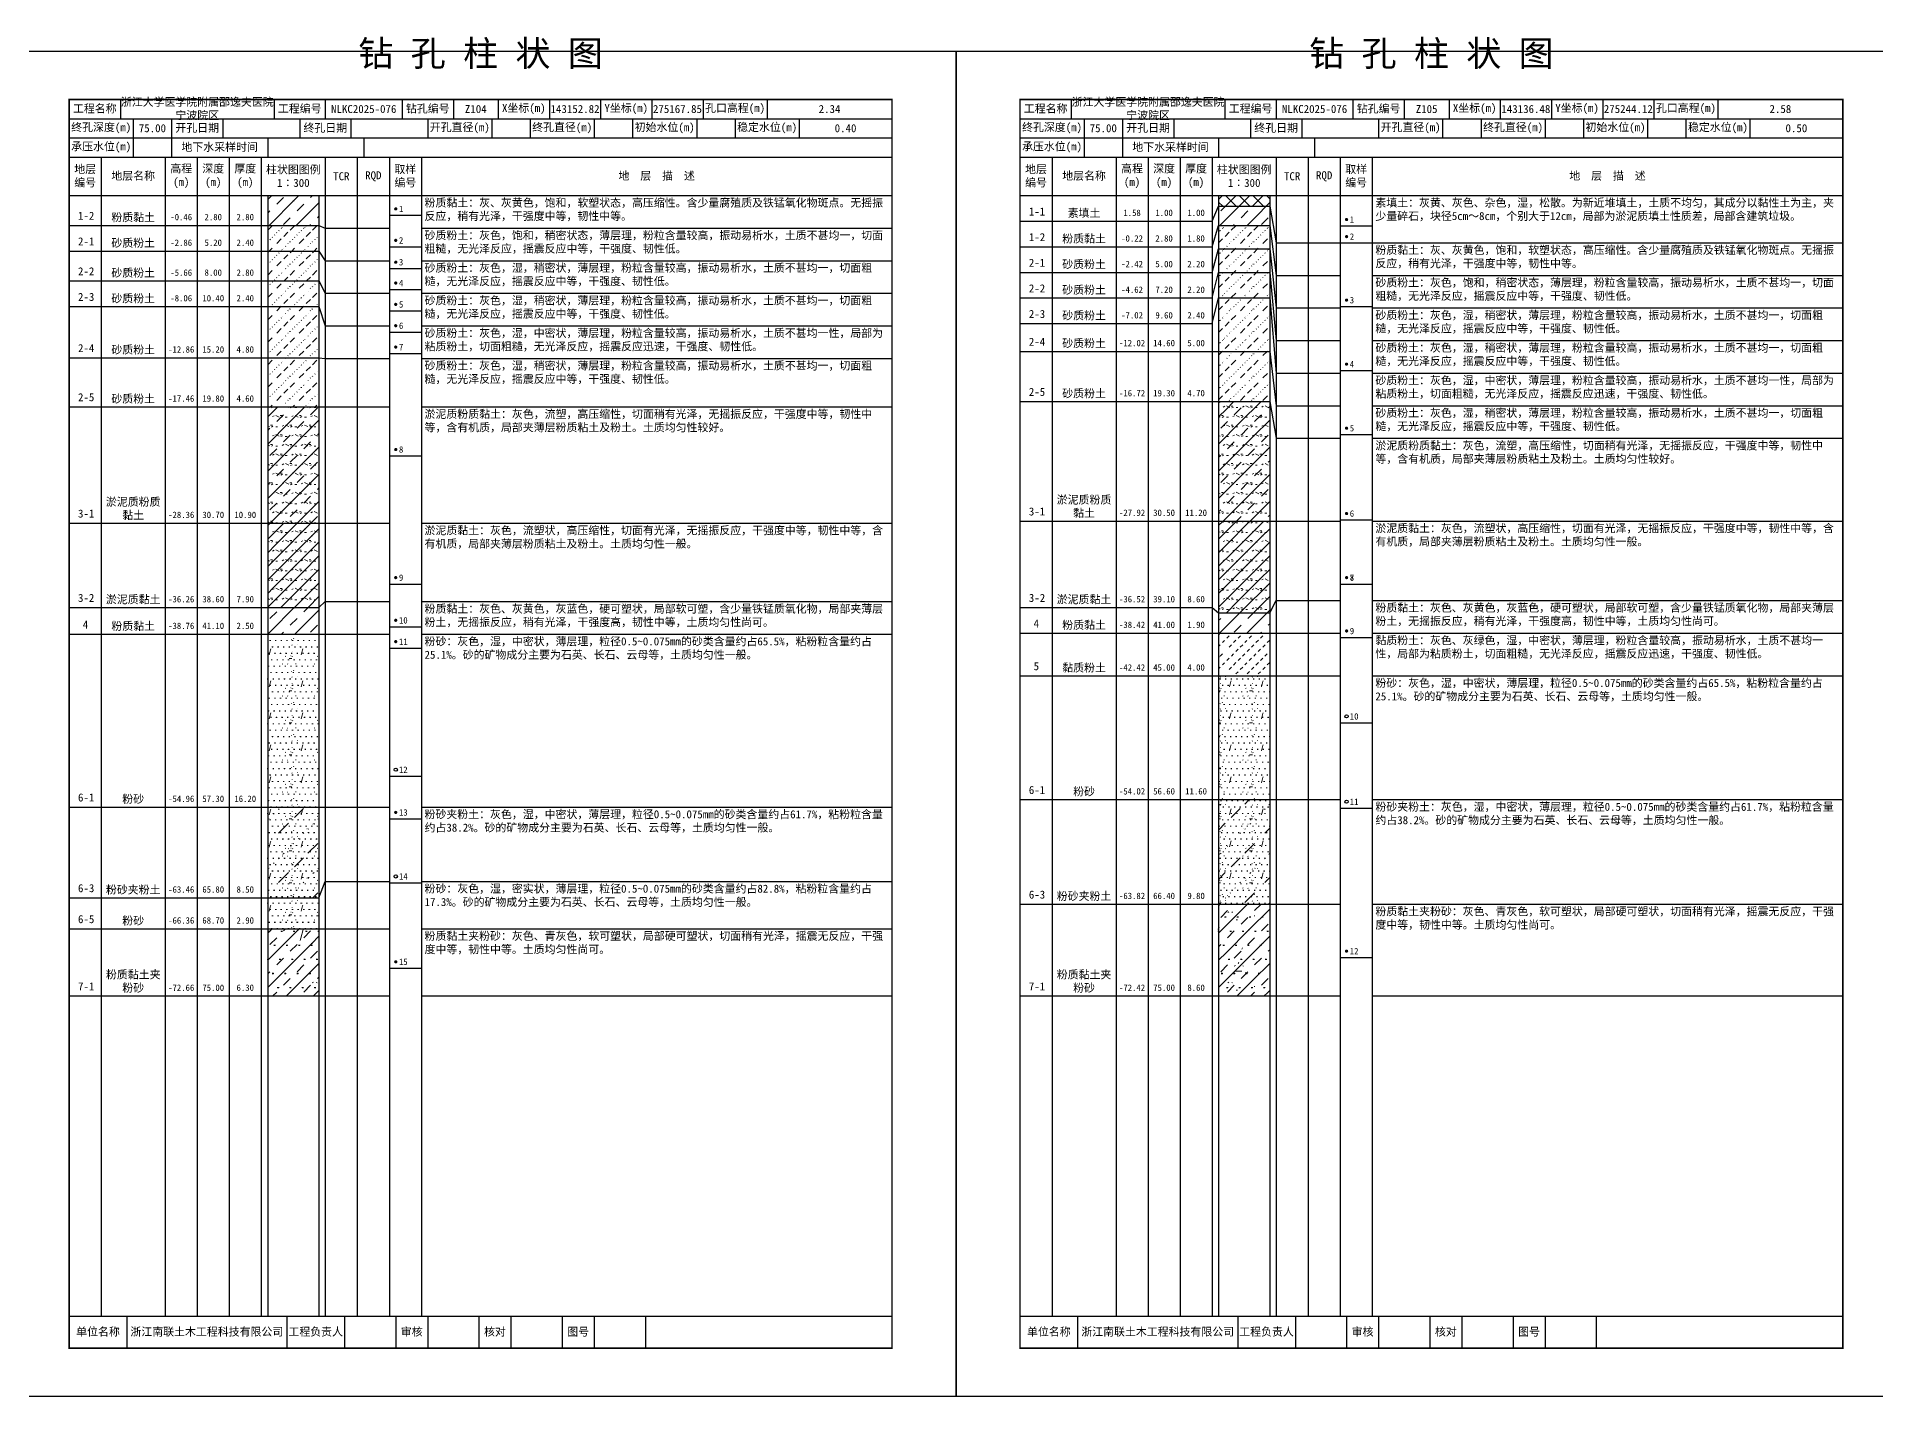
# Model space of a CAD drawing. Extents: x 297 to 65340, y 0 to 425.
# Drawn here: x 63271 to 63845, y 0 to 425 of the extents above; entities that cross this region are included whole.
import ezdxf
from ezdxf.enums import TextEntityAlignment as Align

# ---------------------------------------------------------------- set-up
doc = ezdxf.new("R2010")
doc.units = 0
doc.layers.get('0').update_dxf_attribs({"linetype": 'CONTINUOUS'})
doc.layers.add('FRAME', color=7, linetype='CONTINUOUS')
doc.layers.add('STRATUM', color=7, linetype='CONTINUOUS')
doc.layers.add('HATCH', color=7, linetype='CONTINUOUS', lineweight=13)
doc.styles.add('ST', font='')
doc.styles.get('ST').set_extended_font_data('SimSun')
pattern_1 = [(45, (0, 0), (-4.2426407, 4.2426407), [10, 0]), (45, (1.061, -3.182), (-2.12132034, 6.36396103), [3, -3])]
pattern_2 = [(45.000006, (0, 0), (-7.3e-07, 6.99998237), [1.971956, -7.927535]), (45.000006, (2.813, 2.829), (-7.3e-07, 6.99998237), [1.99367, -7.905828]), (45.000006, (5.0675, 5.082), (-7.3e-07, 6.99998237), [1.813609, -8.085882]), (26.565052, (0, 3.5), (7.00000042, 7.00000017), [0.0965, -15.555976]), (36.869899, (0.7, 4.2), (6.999999835, 7.000000165), [0.197747, -34.802253]), (315.00001, (3.5, 6.976), (6.99998237, 1.22e-06), [0.033054, -9.866441]), (26.565052, (3.5, 0), (7.00000042, 7.00000017), [0.144749, -15.507727]), (26.565052, (4.2, 0.7), (7.00000042, 7.00000017), [0.10528, -15.547196]), (90.000004, (4.55, 1.05), (-7, -5e-07), [0.028767, -6.971233]), (26.565052, (4.9, 1.4), (7.00000042, 7.00000017), [0.091014, -31.213938]), (36.869899, (5.6, 2.1), (6.999999835, 7.000000165), [0.110692, -34.889308]), (45.000002, (6.3, 2.8), (-2.4e-07, 6.99998237), [0.109112, -9.790383]), (315.00001, (6.914, 3.548), (6.99998237, 1.22e-06), [0.033054, -9.866441]), (36.869898, (1.4, 4.9), (6.999999957, 7.000000043), [0.10224, -34.89776]), (53.130103, (2.1, 5.6), (13.999999763, 21.000000158), [0.134384, -34.865616]), (53.130103, (2.8, 6.3), (13.999999763, 21.000000158), [0.126246, -34.873754])]
pattern_3 = [(45, (0, 0), (-4.2426407, 4.2426407), [10, 0]), (45, (1.061, -3.182), (-2.12132034, 6.36396103), [3, -3]), (26.565, (1.0741, -0.2536), (5.99982296, 5.99981224), [0.567, -12.849]), (0, (0.507, -0.2536), (0, 6), [0.567, -5.433]), (26.565, (-1.5813, 0), (5.99982296, 5.99981224), [0.567, -12.849]), (0, (-1.074, 0.2536), (0, 6), [0.567, -5.433]), (153.435, (0.5071, -0.2536), (-5.9998176, -5.36e-06), [1.134, -12.2826]), (26.565, (4.0741, 2.7464), (5.99982296, 5.99981224), [0.567, -12.849]), (0, (3.507, 2.7464), (0, 6), [0.567, -5.433]), (26.565, (1.4187, 3), (5.99982296, 5.99981224), [0.567, -12.849]), (0, (1.926, 3.2536), (0, 6), [0.567, -5.433]), (153.435, (3.5071, 2.7464), (-5.9998176, -5.36e-06), [1.134, -12.2826])]
pattern_4 = [(45, (0, 0), (-2.12132034, 2.12132034), [10, 0]), (26.565, (1.0741, -0.2536), (5.99982296, 5.99981224), [0.567, -12.849]), (0, (0.507, -0.2536), (0, 6), [0.567, -5.433]), (26.565, (-1.5813, 0), (5.99982296, 5.99981224), [0.567, -12.849]), (0, (-1.074, 0.2536), (0, 6), [0.567, -5.433]), (153.435, (0.5071, -0.2536), (-5.9998176, -5.36e-06), [1.134, -12.2826]), (26.565, (4.0741, 2.7464), (5.99982296, 5.99981224), [0.567, -12.849]), (0, (3.507, 2.7464), (0, 6), [0.567, -5.433]), (26.565, (1.4187, 3), (5.99982296, 5.99981224), [0.567, -12.849]), (0, (1.926, 3.2536), (0, 6), [0.567, -5.433]), (153.435, (3.5071, 2.7464), (-5.9998176, -5.36e-06), [1.134, -12.2826])]
pattern_5 = [(82.875, (-0.8346, -1.206), (0.00036925, 10.000176442), [0.08929, -80.53371]), (143.13, (-0.7336, -1.2818), (-29.99996427, 20.00005359), [0.12627, -49.87373]), (172.875, (-0.5564, -1.304), (-70.000245666, 9.999660329), [0.17857, -80.44443]), (206.565, (-0.378, -1.2147), (-9.99970493, -9.99968706), [0.19954, -22.16046]), (243.435, (-0.2887, -1.0363), (8.93e-06, -9.999696), [0.19954, -22.16146]), (255.964, (-0.1994, -0.679), (-0.00020004, -9.99950129), [0.36813, -40.86287]), (255.964, (0.1106, 0.561), (-0.00020004, -9.99950129), [1.27838, -39.95262]), (255.964, (0.179, 0.835), (-0.00020004, -9.99950129), [0.28235, -40.94865]), (216.87, (0.3694, 1.0892), (-9.999982136, -10.000017864), [0.12627, -49.87373]), (243.435, (0.2683, 1.0135), (8.93e-06, -9.999696), [0.19954, -22.16146]), (206.565, (0.548, 1.1785), (-9.99970493, -9.99968706), [0.19954, -22.16046]), (172.875, (0.725, 1.1563), (-70.000245666, 9.999660329), [0.17857, -80.44443]), (143.13, (0.826, 1.0806), (-29.99996427, 20.00005359), [0.12627, -49.87373]), (82.875, (0.815, 0.992), (0.00036925, 10.000176442), [0.08929, -80.53371]), (0, (-0.33, 0.34), (0, 10), [0.89286, -9.10714]), (0, (0.025, 0), (1, 2), [0, -1.75]), (0, (0, 0.025), (1, 2), [0, -1.75]), (0, (0, 0), (1, 2), [0, -1.75]), (0, (-0.025, 0), (1, 2), [0, -1.75]), (0, (0, -0.025), (1, 2), [0, -1.75])]
pattern_6 = [(45.000006, (0, 0), (-1.6e-06, 15.3999612), [4.3383032, -17.440577]), (45.000006, (6.188, 6.223), (-1.6e-06, 15.3999612), [4.386074, -17.3928216]), (45.000006, (11.148, 11.181), (-1.6e-06, 15.3999612), [3.9899398, -17.7889404]), (26.565052, (0, 7.7), (15.4000009, 15.4000004), [0.2123, -34.2231472]), (36.869899, (1.54, 9.24), (15.39999964, 15.40000036), [0.4350434, -76.5649566]), (315.00001, (7.7, 15.347), (15.3999612, 2.7e-06), [0.0727188, -21.7061702]), (26.565052, (7.7, 0), (15.4000009, 15.4000004), [0.3184478, -34.1169994]), (26.565052, (9.24, 1.54), (15.4000009, 15.4000004), [0.231616, -34.2038312]), (90.000004, (10.01, 2.31), (-15.4, -1e-06), [0.0632874, -15.3367126]), (26.565052, (10.78, 3.08), (15.4000009, 15.4000004), [0.200231, -68.6706636]), (36.869899, (12.32, 4.62), (15.39999964, 15.40000036), [0.2435224, -76.7564776]), (45.000002, (13.86, 6.16), (-5e-07, 15.3999612), [0.2400464, -21.5388426]), (315.00001, (15.211, 7.805), (15.3999612, 2.7e-06), [0.0727188, -21.7061702]), (36.869898, (3.08, 10.78), (15.3999999, 15.4000001), [0.224928, -76.775072]), (53.130103, (4.62, 12.32), (30.79999948, 46.20000035), [0.2956448, -76.7043552]), (53.130103, (6.16, 13.86), (30.79999948, 46.20000035), [0.2777412, -76.7222588])]
pattern_7 = [(82.875, (-1.8361, -2.6533), (0.00081235, 22.00038817), [0.196438, -177.174162]), (143.13, (-1.614, -2.82), (-65.9999214, 44.0001179), [0.277794, -109.722206]), (172.875, (-1.224, -2.8687), (-154.00054047, 21.99925272), [0.392854, -176.977746]), (206.565, (-0.831, -2.672), (-21.9993508, -21.9993115), [0.438988, -48.753012]), (243.435, (-0.635, -2.28), (1.96e-05, -21.9993312), [0.438988, -48.755212]), (255.964, (-0.4387, -1.494), (-0.0004401, -21.99890283), [0.809886, -89.898314]), (255.964, (0.2434, 1.2344), (-0.0004401, -21.99890283), [2.812436, -87.895764]), (255.964, (0.394, 1.837), (-0.0004401, -21.99890283), [0.62117, -90.08703]), (216.87, (0.8126, 2.3963), (-21.9999607, -22.0000393), [0.277794, -109.722206]), (243.435, (0.59, 2.23), (1.96e-05, -21.9993312), [0.438988, -48.755212]), (206.565, (1.205, 2.593), (-21.9993508, -21.9993115), [0.438988, -48.753012]), (172.875, (1.595, 2.544), (-154.00054047, 21.99925272), [0.392854, -176.977746]), (143.13, (1.8173, 2.3772), (-65.9999214, 44.0001179), [0.277794, -109.722206]), (82.875, (1.793, 2.1823), (0.00081235, 22.00038817), [0.196438, -177.174162]), (0, (-0.725, 0.748), (0, 22), [1.964292, -20.035708]), (0, (0.055, 0), (2.2, 4.4), [0, -3.85]), (0, (0, 0.055), (2.2, 4.4), [0, -3.85]), (0, (0, 0), (2.2, 4.4), [0, -3.85]), (0, (-0.055, 0), (2.2, 4.4), [0, -3.85]), (0, (0, -0.055), (2.2, 4.4), [0, -3.85])]

# ---------------------------------------------------------------- blocks, each defined once
blk = doc.blocks.new('SolidCircle')
at = {"const_width": 0.5}
blk.add_lwpolyline([(-0.25, 0, 1), (0.25, 0, 1)], format="xyb", close=True, dxfattribs=at)

msp = doc.modelspace()

# ---------------------------------------------------------------- hatches: boundary and pattern name
at = {"layer": 'HATCH'}
h = msp.add_hatch(dxfattribs=at)
h.set_pattern_fill('FZNT', color=256, style=0)
h.set_pattern_definition(pattern_1)
h.paths.add_polyline_path([(63359, 375), (63343, 375), (63343, 365.67), (63359, 365.67)])
h = msp.add_hatch(dxfattribs=at)
h.set_pattern_fill('STT', color=256, style=0)
h.set_pattern_definition([(45, (0, 0), (-2.12132034, 2.12132034), [10, 0]), (135, (0, 0), (-2.12132034, -2.12132034), [10, 0])])
h.paths.add_polyline_path([(63656, 375), (63640, 375), (63640, 371.67), (63656, 371.67)])
h = msp.add_hatch(dxfattribs=at)
h.set_pattern_fill('FZNT', color=256, style=0)
h.set_pattern_definition(pattern_1)
h.paths.add_polyline_path([(63656, 371.67), (63640, 371.67), (63640, 365.67), (63656, 365.67)])
h = msp.add_hatch(dxfattribs=at)
h.set_pattern_fill('SZFT', color=256, style=0)
h.set_pattern_definition(pattern_2)
h.paths.add_polyline_path([(63359, 365.67), (63343, 365.67), (63343, 357.67), (63359, 357.67)])
h = msp.add_hatch(dxfattribs=at)
h.set_pattern_fill('SZFT', color=256, style=0)
h.set_pattern_definition(pattern_2)
h.paths.add_polyline_path([(63656, 365.67), (63640, 365.67), (63640, 358.33), (63656, 358.33)])
h = msp.add_hatch(dxfattribs=at)
h.set_pattern_fill('SZFT', color=256, style=0)
h.set_pattern_definition(pattern_2)
h.paths.add_polyline_path([(63359, 357.67), (63343, 357.67), (63343, 348.33), (63359, 348.33)])
h = msp.add_hatch(dxfattribs=at)
h.set_pattern_fill('SZFT', color=256, style=0)
h.set_pattern_definition(pattern_2)
h.paths.add_polyline_path([(63656, 358.33), (63640, 358.33), (63640, 351), (63656, 351)])
h = msp.add_hatch(dxfattribs=at)
h.set_pattern_fill('SZFT', color=256, style=0)
h.set_pattern_definition(pattern_2)
h.paths.add_polyline_path([(63656, 351), (63640, 351), (63640, 343), (63656, 343)])
h = msp.add_hatch(dxfattribs=at)
h.set_pattern_fill('SZFT', color=256, style=0)
h.set_pattern_definition(pattern_2)
h.paths.add_polyline_path([(63359, 348.33), (63343, 348.33), (63343, 340.33), (63359, 340.33)])
h = msp.add_hatch(dxfattribs=at)
h.set_pattern_fill('SZFT', color=256, style=0)
h.set_pattern_definition(pattern_2)
h.paths.add_polyline_path([(63359, 340.33), (63343, 340.33), (63343, 324.33), (63359, 324.33)])
h = msp.add_hatch(dxfattribs=at)
h.set_pattern_fill('SZFT', color=256, style=0)
h.set_pattern_definition(pattern_2)
h.paths.add_polyline_path([(63656, 343), (63640, 343), (63640, 326.33), (63656, 326.33)])
h = msp.add_hatch(dxfattribs=at)
h.set_pattern_fill('SZFT', color=256, style=0)
h.set_pattern_definition(pattern_2)
h.paths.add_polyline_path([(63359, 324.33), (63343, 324.33), (63343, 309), (63359, 309)])
h = msp.add_hatch(dxfattribs=at)
h.set_pattern_fill('SZFT', color=256, style=0)
h.set_pattern_definition(pattern_2)
h.paths.add_polyline_path([(63656, 326.33), (63640, 326.33), (63640, 310.67), (63656, 310.67)])
h = msp.add_hatch(dxfattribs=at)
h.set_pattern_fill('YNFNT', color=256, style=0)
h.set_pattern_definition(pattern_3)
h.paths.add_polyline_path([(63656, 310.67), (63640, 310.67), (63640, 273.33), (63656, 273.33)])
h = msp.add_hatch(dxfattribs=at)
h.set_pattern_fill('YNFNT', color=256, style=0)
h.set_pattern_definition(pattern_3)
h.paths.add_polyline_path([(63359, 309), (63343, 309), (63343, 272.67), (63359, 272.67)])
h = msp.add_hatch(dxfattribs=at)
h.set_pattern_fill('YNNT', color=256, style=0)
h.set_pattern_definition(pattern_4)
h.paths.add_polyline_path([(63359, 272.67), (63343, 272.67), (63343, 246.33), (63359, 246.33)])
h = msp.add_hatch(dxfattribs=at)
h.set_pattern_fill('YNNT', color=256, style=0)
h.set_pattern_definition(pattern_4)
h.paths.add_polyline_path([(63656, 273.33), (63640, 273.33), (63640, 244.67), (63656, 244.67)])
h = msp.add_hatch(dxfattribs=at)
h.set_pattern_fill('FZNT', color=256, style=0)
h.set_pattern_definition(pattern_1)
h.paths.add_polyline_path([(63359, 246.33), (63343, 246.33), (63343, 238), (63359, 238)])
h = msp.add_hatch(dxfattribs=at)
h.set_pattern_fill('FZNT', color=256, style=0)
h.set_pattern_definition(pattern_1)
h.paths.add_polyline_path([(63656, 244.67), (63640, 244.67), (63640, 238.33), (63656, 238.33)])
h = msp.add_hatch(dxfattribs=at)
h.set_pattern_fill('FS', color=256, style=0)
h.set_pattern_definition(pattern_5)
h.paths.add_polyline_path([(63359, 238), (63343, 238), (63343, 184), (63359, 184)])
h = msp.add_hatch(dxfattribs=at)
h.set_pattern_fill('NZFT', color=256, style=0)
h.set_pattern_definition([(45.000005, (0, 0), (-6e-07, 6.99998237), [0.947297, -8.952198]), (45.000005, (1.4, 1.4), (-6e-07, 6.99998237), [0.986898, -8.912597]), (45.000005, (2.8, 2.8), (-6e-07, 6.99998237), [1.060182, -8.839313]), (45.000005, (4.2, 4.2), (-6e-07, 6.99998237), [0.949178, -8.950318]), (45.000005, (5.6, 5.6), (-6e-07, 6.99998237), [1.036501, -8.862994]), (45.000005, (3.5, 0), (-6e-07, 6.99998237), [1.013348, -8.886147]), (45.000005, (4.9, 1.4), (-6e-07, 6.99998237), [1.078956, -12.120371]), (45.000005, (6.3, 2.8), (-6e-07, 6.99998237), [0.998824, -8.900671]), (45.000003, (0.7, 4.2), (-3.7e-07, 6.99998237), [1.05533, -8.844165]), (45.000003, (2.1, 5.6), (-3.7e-07, 6.99998237), [1.036501, -8.862994])])
h.paths.add_polyline_path([(63656, 238.33), (63640, 238.33), (63640, 225), (63656, 225)])
h = msp.add_hatch(dxfattribs=at)
h.set_pattern_fill('FS', color=256, style=0)
h.set_pattern_definition(pattern_5)
h.paths.add_polyline_path([(63656, 225), (63640, 225), (63640, 186.33), (63656, 186.33)])
h = msp.add_hatch(dxfattribs=at)
h.set_pattern_fill('FS', color=256, style=0)
h.set_pattern_definition(pattern_5)
h.paths.add_polyline_path([(63359, 184), (63343, 184), (63343, 155.67), (63359, 155.67)])
h = msp.add_hatch(dxfattribs=at)
h.set_pattern_fill('SZFT', color=256, scale=2.2, style=0)
h.set_pattern_definition(pattern_6)
h.paths.add_polyline_path([(63359, 184), (63343, 184), (63343, 155.67), (63359, 155.67)])
h = msp.add_hatch(dxfattribs=at)
h.set_pattern_fill('FS', color=256, style=0)
h.set_pattern_definition(pattern_5)
h.paths.add_polyline_path([(63656, 186.33), (63640, 186.33), (63640, 153.67), (63656, 153.67)])
h = msp.add_hatch(dxfattribs=at)
h.set_pattern_fill('SZFT', color=256, scale=2.2, style=0)
h.set_pattern_definition(pattern_6)
h.paths.add_polyline_path([(63656, 186.33), (63640, 186.33), (63640, 153.67), (63656, 153.67)])
h = msp.add_hatch(dxfattribs=at)
h.set_pattern_fill('FS', color=256, style=0)
h.set_pattern_definition(pattern_5)
h.paths.add_polyline_path([(63359, 155.67), (63343, 155.67), (63343, 146), (63359, 146)])
h = msp.add_hatch(dxfattribs=at)
h.set_pattern_fill('FZNT', color=256, style=0)
h.set_pattern_definition(pattern_1)
h.paths.add_polyline_path([(63656, 153.67), (63640, 153.67), (63640, 125), (63656, 125)])
h = msp.add_hatch(dxfattribs=at)
h.set_pattern_fill('FS', color=256, scale=2.2, style=0)
h.set_pattern_definition(pattern_7)
h.paths.add_polyline_path([(63656, 153.67), (63640, 153.67), (63640, 125), (63656, 125)])
h = msp.add_hatch(dxfattribs=at)
h.set_pattern_fill('FZNT', color=256, style=0)
h.set_pattern_definition(pattern_1)
h.paths.add_polyline_path([(63359, 146), (63343, 146), (63343, 125), (63359, 125)])
h = msp.add_hatch(dxfattribs=at)
h.set_pattern_fill('FS', color=256, scale=2.2, style=0)
h.set_pattern_definition(pattern_7)
h.paths.add_polyline_path([(63359, 146), (63343, 146), (63343, 125), (63359, 125)])

# ---------------------------------------------------------------- linework, layer by layer
at = {"layer": 'FRAME', "color": 245, "linetype": 'Continuous'}
for points in [[(63261, 0), (63558, 0), (63558, 420), (63261, 420)], [(63558, 0), (63855, 0), (63855, 420), (63558, 420)]]:
    msp.add_lwpolyline(points, close=True, dxfattribs=at)
at = {"layer": 'FRAME', "linetype": 'Continuous', "const_width": 0.5}
for points in [[(63281, 15), (63538, 15), (63538, 405), (63281, 405)], [(63578, 15), (63835, 15), (63835, 405), (63578, 405)]]:
    msp.add_lwpolyline(points, close=True, dxfattribs=at)
at = {"layer": 'FRAME', "color": 0, "linetype": 'Continuous'}
for points in [[(63297, 405), (63297, 399)], [(63345, 405), (63345, 399)], [(63361, 405), (63361, 399)], [(63385, 405), (63385, 399)], [(63401, 405), (63401, 399)], [(63415, 405), (63415, 399)], [(63431, 405), (63431, 399)], [(63447, 405), (63447, 399)], [(63463, 405), (63463, 399)], [(63479, 405), (63479, 399)], [(63499, 405), (63499, 399)], [(63538, 405), (63538, 399)], [(63594, 405), (63594, 399)], [(63642, 405), (63642, 399)], [(63658, 405), (63658, 399)], [(63682, 405), (63682, 399)], [(63698, 405), (63698, 399)], [(63712, 405), (63712, 399)], [(63728, 405), (63728, 399)], [(63744, 405), (63744, 399)], [(63760, 405), (63760, 399)], [(63776, 405), (63776, 399)], [(63796, 405), (63796, 399)], [(63835, 405), (63835, 399)], [(63281, 399), (63538, 399)], [(63301, 399), (63301, 393)], [(63313, 399), (63313, 393)], [(63329, 399), (63329, 393)], [(63353, 399), (63353, 393)], [(63369, 399), (63369, 393)], [(63393, 399), (63393, 393)], [(63413, 399), (63413, 393)], [(63425, 399), (63425, 393)], [(63445, 399), (63445, 393)], [(63457, 399), (63457, 393)], [(63477, 399), (63477, 393)], [(63489, 399), (63489, 393)], [(63509, 399), (63509, 393)], [(63538, 399), (63538, 393)], [(63578, 399), (63835, 399)], [(63598, 399), (63598, 393)], [(63610, 399), (63610, 393)], [(63626, 399), (63626, 393)], [(63650, 399), (63650, 393)], [(63666, 399), (63666, 393)], [(63690, 399), (63690, 393)], [(63710, 399), (63710, 393)], [(63722, 399), (63722, 393)], [(63742, 399), (63742, 393)], [(63754, 399), (63754, 393)], [(63774, 399), (63774, 393)], [(63786, 399), (63786, 393)], [(63806, 399), (63806, 393)], [(63835, 399), (63835, 393)], [(63281, 393), (63538, 393)], [(63301, 393), (63301, 387)], [(63313, 393), (63313, 387)], [(63343, 393), (63343, 387)], [(63373, 393), (63373, 387)], [(63578, 393), (63835, 393)], [(63598, 393), (63598, 387)], [(63610, 393), (63610, 387)], [(63640, 393), (63640, 387)], [(63670, 393), (63670, 387)], [(63281, 387), (63538, 387)], [(63291, 387), (63291, 25)], [(63311, 387), (63311, 25)], [(63321, 387), (63321, 25)], [(63331, 387), (63331, 25)], [(63341, 387), (63341, 25)], [(63361, 387), (63361, 25)], [(63371, 387), (63371, 25)], [(63381, 387), (63381, 25)], [(63391, 387), (63391, 25)], [(63538, 387), (63538, 25)], [(63578, 387), (63835, 387)], [(63588, 387), (63588, 25)], [(63608, 387), (63608, 25)], [(63618, 387), (63618, 25)], [(63628, 387), (63628, 25)], [(63638, 387), (63638, 25)], [(63658, 387), (63658, 25)], [(63668, 387), (63668, 25)], [(63678, 387), (63678, 25)], [(63688, 387), (63688, 25)], [(63835, 387), (63835, 25)], [(63281, 375), (63538, 375)], [(63343, 375), (63343, 25)], [(63359, 375), (63359, 25)], [(63578, 375), (63835, 375)], [(63640, 375), (63640, 25)], [(63656, 375), (63656, 25)], [(63281, 25), (63538, 25)], [(63299, 25), (63299, 15)], [(63349, 25), (63349, 15)], [(63367, 25), (63367, 15)], [(63383, 25), (63383, 15)], [(63393, 25), (63393, 15)], [(63409, 25), (63409, 15)], [(63419, 25), (63419, 15)], [(63435, 25), (63435, 15)], [(63445, 25), (63445, 15)], [(63461, 25), (63461, 15)], [(63578, 25), (63835, 25)], [(63596, 25), (63596, 15)], [(63646, 25), (63646, 15)], [(63664, 25), (63664, 15)], [(63680, 25), (63680, 15)], [(63690, 25), (63690, 15)], [(63706, 25), (63706, 15)], [(63716, 25), (63716, 15)], [(63732, 25), (63732, 15)], [(63742, 25), (63742, 15)], [(63758, 25), (63758, 15)]]:
    msp.add_lwpolyline(points, dxfattribs=at)
at = {"layer": 'STRATUM', "linetype": 'Continuous'}
for points in [[(63381, 368.83), (63391, 368.83)], [(63638, 367), (63640, 371.67), (63656, 371.67), (63658, 360.23)], [(63281, 365.67), (63291, 365.67)], [(63291, 365.67), (63311, 365.67)], [(63311, 365.67), (63321, 365.67)], [(63321, 365.67), (63331, 365.67)], [(63331, 365.67), (63341, 365.67)], [(63341, 365.67), (63343, 365.67), (63359, 365.67), (63361, 364.82)], [(63361, 364.82), (63371, 364.82)], [(63371, 364.82), (63381, 364.82)], [(63391, 364.82), (63538, 364.82)], [(63578, 367), (63588, 367)], [(63588, 367), (63608, 367)], [(63608, 367), (63618, 367)], [(63618, 367), (63628, 367)], [(63628, 367), (63638, 367)], [(63638, 359), (63640, 365.67), (63656, 365.67), (63658, 350.06)], [(63678, 365.5), (63688, 365.5)], [(63281, 357.67), (63291, 357.67)], [(63291, 357.67), (63311, 357.67)], [(63311, 357.67), (63321, 357.67)], [(63321, 357.67), (63331, 357.67)], [(63331, 357.67), (63341, 357.67)], [(63341, 357.67), (63343, 357.67), (63359, 357.67), (63361, 354.65)], [(63381, 359), (63391, 359)], [(63578, 359), (63588, 359)], [(63588, 359), (63608, 359)], [(63608, 359), (63618, 359)], [(63618, 359), (63628, 359)], [(63628, 359), (63638, 359)], [(63638, 351), (63640, 358.33), (63656, 358.33), (63658, 339.88)], [(63658, 360.23), (63668, 360.23)], [(63668, 360.23), (63678, 360.23)], [(63678, 360.17), (63688, 360.17)], [(63688, 360.23), (63835, 360.23)], [(63361, 354.65), (63371, 354.65)], [(63371, 354.65), (63381, 354.65)], [(63381, 352.17), (63391, 352.17)], [(63391, 354.65), (63538, 354.65)], [(63578, 351), (63588, 351)], [(63588, 351), (63608, 351)], [(63608, 351), (63618, 351)], [(63618, 351), (63628, 351)], [(63628, 351), (63638, 351)], [(63638, 343), (63640, 351), (63656, 351), (63658, 329.7)], [(63281, 348.33), (63291, 348.33)], [(63291, 348.33), (63311, 348.33)], [(63311, 348.33), (63321, 348.33)], [(63321, 348.33), (63331, 348.33)], [(63331, 348.33), (63341, 348.33)], [(63341, 348.33), (63343, 348.33), (63359, 348.33), (63361, 344.47)], [(63381, 345.67), (63391, 345.67)], [(63658, 350.06), (63668, 350.06)], [(63668, 350.06), (63678, 350.06)], [(63688, 350.06), (63835, 350.06)], [(63281, 340.33), (63291, 340.33)], [(63291, 340.33), (63311, 340.33)], [(63311, 340.33), (63321, 340.33)], [(63321, 340.33), (63331, 340.33)], [(63331, 340.33), (63341, 340.33)], [(63341, 340.33), (63343, 340.33), (63359, 340.33), (63361, 334.29)], [(63361, 344.47), (63371, 344.47)], [(63371, 344.47), (63381, 344.47)], [(63381, 339), (63391, 339)], [(63391, 344.47), (63538, 344.47)], [(63578, 343), (63588, 343)], [(63588, 343), (63608, 343)], [(63608, 343), (63618, 343)], [(63618, 343), (63628, 343)], [(63628, 343), (63638, 343)], [(63638, 335), (63640, 343), (63656, 343), (63658, 319.53)], [(63658, 339.88), (63668, 339.88)], [(63668, 339.88), (63678, 339.88)], [(63678, 340.33), (63688, 340.33)], [(63688, 339.88), (63835, 339.88)], [(63361, 334.29), (63371, 334.29)], [(63371, 334.29), (63381, 334.29)], [(63391, 334.29), (63538, 334.29)], [(63578, 335), (63588, 335)], [(63588, 335), (63608, 335)], [(63608, 335), (63618, 335)], [(63618, 335), (63628, 335)], [(63628, 335), (63638, 335)], [(63381, 332.33), (63391, 332.33)], [(63658, 329.7), (63668, 329.7)], [(63668, 329.7), (63678, 329.7)], [(63688, 329.7), (63835, 329.7)], [(63281, 324.33), (63291, 324.33)], [(63291, 324.33), (63311, 324.33)], [(63311, 324.33), (63321, 324.33)], [(63321, 324.33), (63331, 324.33)], [(63331, 324.33), (63341, 324.33)], [(63341, 324.33), (63343, 324.33), (63359, 324.33), (63361, 324.12)], [(63361, 324.12), (63371, 324.12)], [(63371, 324.12), (63381, 324.12)], [(63381, 325.67), (63391, 325.67)], [(63391, 324.12), (63538, 324.12)], [(63578, 326.33), (63588, 326.33)], [(63588, 326.33), (63608, 326.33)], [(63608, 326.33), (63618, 326.33)], [(63618, 326.33), (63628, 326.33)], [(63628, 326.33), (63638, 326.33)], [(63638, 326.33), (63640, 326.33), (63656, 326.33), (63658, 309.35)], [(63658, 319.53), (63668, 319.53)], [(63668, 319.53), (63678, 319.53)], [(63678, 320.33), (63688, 320.33)], [(63688, 319.53), (63835, 319.53)], [(63578, 310.67), (63588, 310.67)], [(63588, 310.67), (63608, 310.67)], [(63608, 310.67), (63618, 310.67)], [(63618, 310.67), (63628, 310.67)], [(63628, 310.67), (63638, 310.67)], [(63638, 310.67), (63640, 310.67), (63656, 310.67), (63658, 299.17)], [(63281, 309), (63291, 309)], [(63291, 309), (63311, 309)], [(63311, 309), (63321, 309)], [(63321, 309), (63331, 309)], [(63331, 309), (63341, 309)], [(63341, 309), (63343, 309), (63359, 309), (63361, 309)], [(63361, 309), (63371, 309)], [(63371, 309), (63381, 309)], [(63391, 309), (63538, 309)], [(63658, 309.35), (63668, 309.35)], [(63668, 309.35), (63678, 309.35)], [(63688, 309.35), (63835, 309.35)], [(63658, 299.17), (63668, 299.17)], [(63668, 299.17), (63678, 299.17)], [(63678, 300.33), (63688, 300.33)], [(63688, 299.17), (63835, 299.17)], [(63381, 293.67), (63391, 293.67)], [(63281, 272.67), (63291, 272.67)], [(63291, 272.67), (63311, 272.67)], [(63311, 272.67), (63321, 272.67)], [(63321, 272.67), (63331, 272.67)], [(63331, 272.67), (63341, 272.67)], [(63341, 272.67), (63343, 272.67), (63359, 272.67), (63361, 272.67)], [(63361, 272.67), (63371, 272.67)], [(63371, 272.67), (63381, 272.67)], [(63391, 272.67), (63538, 272.67)], [(63578, 273.33), (63588, 273.33)], [(63588, 273.33), (63608, 273.33)], [(63608, 273.33), (63618, 273.33)], [(63618, 273.33), (63628, 273.33)], [(63628, 273.33), (63638, 273.33)], [(63638, 273.33), (63640, 273.33), (63656, 273.33), (63658, 273.33)], [(63658, 273.33), (63668, 273.33)], [(63668, 273.33), (63678, 273.33)], [(63678, 273.67), (63688, 273.67)], [(63688, 273.33), (63835, 273.33)], [(63381, 253.67), (63391, 253.67)], [(63678, 253.67), (63688, 253.67)], [(63678, 253.67), (63688, 253.67)], [(63341, 246.33), (63343, 246.33), (63359, 246.33), (63361, 248.18)], [(63361, 248.18), (63371, 248.18)], [(63371, 248.18), (63381, 248.18)], [(63391, 248.18), (63538, 248.18)], [(63638, 246.33), (63640, 244.67), (63656, 244.67), (63658, 248.51)], [(63658, 248.51), (63668, 248.51)], [(63668, 248.51), (63678, 248.51)], [(63688, 248.51), (63835, 248.51)], [(63281, 246.33), (63291, 246.33)], [(63291, 246.33), (63311, 246.33)], [(63311, 246.33), (63321, 246.33)], [(63321, 246.33), (63331, 246.33)], [(63331, 246.33), (63341, 246.33)], [(63578, 246.33), (63588, 246.33)], [(63588, 246.33), (63608, 246.33)], [(63608, 246.33), (63618, 246.33)], [(63618, 246.33), (63628, 246.33)], [(63628, 246.33), (63638, 246.33)], [(63281, 238), (63291, 238)], [(63291, 238), (63311, 238)], [(63311, 238), (63321, 238)], [(63321, 238), (63331, 238)], [(63331, 238), (63341, 238)], [(63341, 238), (63343, 238), (63359, 238), (63361, 238)], [(63361, 238), (63371, 238)], [(63371, 238), (63381, 238)], [(63381, 240.33), (63391, 240.33)], [(63391, 238), (63538, 238)], [(63578, 238.33), (63588, 238.33)], [(63588, 238.33), (63608, 238.33)], [(63608, 238.33), (63618, 238.33)], [(63618, 238.33), (63628, 238.33)], [(63628, 238.33), (63638, 238.33)], [(63638, 238.33), (63640, 238.33), (63656, 238.33), (63658, 238.33)], [(63658, 238.33), (63668, 238.33)], [(63668, 238.33), (63678, 238.33)], [(63678, 237), (63688, 237)], [(63688, 238.33), (63835, 238.33)], [(63381, 233.67), (63391, 233.67)], [(63578, 225), (63588, 225)], [(63588, 225), (63608, 225)], [(63608, 225), (63618, 225)], [(63618, 225), (63628, 225)], [(63628, 225), (63638, 225)], [(63638, 225), (63640, 225), (63656, 225), (63658, 225)], [(63658, 225), (63668, 225)], [(63668, 225), (63678, 225)], [(63688, 225), (63835, 225)], [(63678, 210.33), (63688, 210.33)], [(63381, 193.67), (63391, 193.67)], [(63281, 184), (63291, 184)], [(63291, 184), (63311, 184)], [(63311, 184), (63321, 184)], [(63321, 184), (63331, 184)], [(63331, 184), (63341, 184)], [(63341, 184), (63343, 184), (63359, 184), (63361, 184)], [(63361, 184), (63371, 184)], [(63371, 184), (63381, 184)], [(63391, 184), (63538, 184)], [(63578, 186.33), (63588, 186.33)], [(63588, 186.33), (63608, 186.33)], [(63608, 186.33), (63618, 186.33)], [(63618, 186.33), (63628, 186.33)], [(63628, 186.33), (63638, 186.33)], [(63638, 186.33), (63640, 186.33), (63656, 186.33), (63658, 186.33)], [(63658, 186.33), (63668, 186.33)], [(63668, 186.33), (63678, 186.33)], [(63688, 186.33), (63835, 186.33)], [(63381, 180.33), (63391, 180.33)], [(63678, 183.67), (63688, 183.67)], [(63281, 155.67), (63291, 155.67)], [(63291, 155.67), (63311, 155.67)], [(63311, 155.67), (63321, 155.67)], [(63321, 155.67), (63331, 155.67)], [(63331, 155.67), (63341, 155.67)], [(63341, 155.67), (63343, 155.67), (63359, 155.67), (63361, 160.77)], [(63361, 160.77), (63371, 160.77)], [(63371, 160.77), (63381, 160.77)], [(63381, 160.33), (63391, 160.33)], [(63391, 160.77), (63538, 160.77)], [(63578, 153.67), (63588, 153.67)], [(63588, 153.67), (63608, 153.67)], [(63608, 153.67), (63618, 153.67)], [(63618, 153.67), (63628, 153.67)], [(63628, 153.67), (63638, 153.67)], [(63638, 153.67), (63640, 153.67), (63656, 153.67), (63658, 153.67)], [(63658, 153.67), (63668, 153.67)], [(63668, 153.67), (63678, 153.67)], [(63688, 153.67), (63835, 153.67)], [(63281, 146), (63291, 146)], [(63291, 146), (63311, 146)], [(63311, 146), (63321, 146)], [(63321, 146), (63331, 146)], [(63331, 146), (63341, 146)], [(63341, 146), (63343, 146), (63359, 146), (63361, 146)], [(63361, 146), (63371, 146)], [(63371, 146), (63381, 146)], [(63391, 146), (63538, 146)], [(63381, 133.67), (63391, 133.67)], [(63678, 137), (63688, 137)], [(63281, 125), (63291, 125)], [(63291, 125), (63311, 125)], [(63311, 125), (63321, 125)], [(63321, 125), (63331, 125)], [(63331, 125), (63341, 125)], [(63341, 125), (63343, 125), (63359, 125), (63361, 125)], [(63361, 125), (63371, 125)], [(63371, 125), (63381, 125)], [(63391, 125), (63538, 125)], [(63578, 125), (63588, 125)], [(63588, 125), (63608, 125)], [(63608, 125), (63618, 125)], [(63618, 125), (63628, 125)], [(63628, 125), (63638, 125)], [(63638, 125), (63640, 125), (63656, 125), (63658, 125)], [(63658, 125), (63668, 125)], [(63668, 125), (63678, 125)], [(63688, 125), (63835, 125)]]:
    msp.add_lwpolyline(points, dxfattribs=at)
at = {"layer": 'STRATUM'}
for centre in [(63680, 212.33), (63383, 195.67), (63680, 185.67), (63383, 162.33)]:
    msp.add_circle(centre, 0.5, dxfattribs=at)

# ---------------------------------------------------------------- block references
for p in [(63383, 370.83), (63680, 367.5), (63680, 362.17), (63383, 361), (63383, 354.17), (63383, 347.67), (63383, 341), (63680, 342.33), (63383, 334.33), (63383, 327.67), (63680, 322.33), (63680, 302.33), (63383, 295.67), (63680, 275.67), (63383, 255.67), (63680, 255.67), (63680, 255.67), (63383, 242.33), (63383, 235.67), (63680, 239), (63383, 182.33), (63680, 139), (63383, 135.67)]:
    msp.add_blockref('SolidCircle', p, dxfattribs=at)

# ---------------------------------------------------------------- texts
at = {"layer": 'FRAME', "style": 'ST'}
for p in [(63409.5, 413), (63706.5, 413)]:
    msp.add_text('钻 孔 柱 状 图', height=8, dxfattribs=at).set_placement(p, align=Align.BOTTOM_CENTER)
at = {"layer": 'FRAME', "char_height": 2.5, "attachment_point": 5, "style": 'ST'}
for s, insert, width in [('工程名称', (63289, 402), 16), ('浙江大学医学院附属邵逸夫医院宁波院区', (63321, 402), 48), ('工程编号', (63353, 402), 16), ('NLKC2025-076', (63373, 402), 24), ('钻孔编号', (63393, 402), 16), ('Z104', (63408, 402), 14), ('X坐标(m)', (63423, 402), 16), ('143152.82', (63439, 402), 16), ('Y坐标(m)', (63455, 402), 16), ('275167.85', (63471, 402), 16), ('孔口高程(m)', (63489, 402), 20), ('2.34', (63518.5, 402), 39), ('工程名称', (63586, 402), 16), ('浙江大学医学院附属邵逸夫医院宁波院区', (63618, 402), 48), ('工程编号', (63650, 402), 16), ('NLKC2025-076', (63670, 402), 24), ('钻孔编号', (63690, 402), 16), ('Z105', (63705, 402), 14), ('X坐标(m)', (63720, 402), 16), ('143136.48', (63736, 402), 16), ('Y坐标(m)', (63752, 402), 16), ('275244.12', (63768, 402), 16), ('孔口高程(m)', (63786, 402), 20), ('2.58', (63815.5, 402), 39), ('终孔深度(m)', (63291, 396), 20), ('75.00', (63307, 396), 12), ('开孔日期', (63321, 396), 16), ('终孔日期', (63361, 396), 16), ('开孔直径(m)', (63403, 396), 20), ('终孔直径(m)', (63435, 396), 20), ('初始水位(m)', (63467, 396), 20), ('稳定水位(m)', (63499, 396), 20), ('0.40', (63523.5, 396), 29), ('终孔深度(m)', (63588, 396), 20), ('75.00', (63604, 396), 12), ('开孔日期', (63618, 396), 16), ('终孔日期', (63658, 396), 16), ('开孔直径(m)', (63700, 396), 20), ('终孔直径(m)', (63732, 396), 20), ('初始水位(m)', (63764, 396), 20), ('稳定水位(m)', (63796, 396), 20), ('0.50', (63820.5, 396), 29), ('承压水位(m)', (63291, 390), 20), ('地下水采样时间', (63328, 390), 30), ('承压水位(m)', (63588, 390), 20), ('地下水采样时间', (63625, 390), 30), ('地层编号', (63286, 381), 10), ('高程\\P(m)', (63316, 381), 10), ('深度\\P(m)', (63326, 381), 10), ('厚度\\P(m)', (63336, 381), 10), ('取样编号', (63386, 381), 10), ('地层编号', (63583, 381), 10), ('高程\\P(m)', (63613, 381), 10), ('深度\\P(m)', (63623, 381), 10), ('厚度\\P(m)', (63633, 381), 10), ('取样编号', (63683, 381), 10), ('地层名称', (63301, 381), 20), ('柱状图图例\\P1∶300', (63351, 381), 20), ('TCR', (63366, 381), 10), ('RQD', (63376, 381), 10), ('地  层  描  述', (63464.5, 381), 147), ('地层名称', (63598, 381), 20), ('柱状图图例\\P1∶300', (63648, 381), 20), ('TCR', (63663, 381), 10), ('RQD', (63673, 381), 10), ('地  层  描  述', (63761.5, 381), 147), ('单位名称', (63290, 20), 18), ('浙江南联土木工程科技有限公司', (63324, 20), 50), ('工程负责人', (63358, 20), 18), ('审核', (63388, 20), 10), ('核对', (63414, 20), 10), ('图号', (63440, 20), 10), ('单位名称', (63587, 20), 18), ('浙江南联土木工程科技有限公司', (63621, 20), 50), ('工程负责人', (63655, 20), 18), ('审核', (63685, 20), 10), ('核对', (63711, 20), 10), ('图号', (63737, 20), 10)]:
    msp.add_mtext(s, dxfattribs=dict(at, insert=insert, width=width))
at = {"layer": 'STRATUM', "style": 'ST'}
for s, height, p in [('1-2', 2.5, (63283.75, 368.67)), ('1', 2, (63384, 370.83)), ('1-1', 2.5, (63580.75, 370)), ('1', 2, (63681, 367.5)), ('2-1', 2.5, (63283.75, 360.67)), ('2', 2, (63384, 361)), ('1-2', 2.5, (63580.75, 362)), ('2', 2, (63681, 362.17)), ('2-2', 2.5, (63283.75, 351.33)), ('3', 2, (63384, 354.17)), ('2-1', 2.5, (63580.75, 354)), ('2-3', 2.5, (63283.75, 343.33)), ('4', 2, (63384, 347.67)), ('2-2', 2.5, (63580.75, 346)), ('5', 2, (63384, 341)), ('2-3', 2.5, (63580.75, 338)), ('3', 2, (63681, 342.33)), ('6', 2, (63384, 334.33)), ('2-4', 2.5, (63283.75, 327.33)), ('7', 2, (63384, 327.67)), ('2-4', 2.5, (63580.75, 329.33)), ('4', 2, (63681, 322.33)), ('2-5', 2.5, (63283.75, 312)), ('2-5', 2.5, (63580.75, 313.67)), ('5', 2, (63681, 302.33)), ('8', 2, (63384, 295.67)), ('3-1', 2.5, (63283.75, 275.67)), ('3-1', 2.5, (63580.75, 276.33)), ('6', 2, (63681, 275.67)), ('9', 2, (63384, 255.67)), ('8', 2, (63681, 255.67)), ('7', 2, (63681, 255.67)), ('3-2', 2.5, (63283.75, 249.33)), ('3-2', 2.5, (63580.75, 249.33)), ('4', 2.5, (63285.25, 241)), ('10', 2, (63384, 242.33)), ('4', 2.5, (63582.25, 241.33)), ('11', 2, (63384, 235.67)), ('9', 2, (63681, 239)), ('5', 2.5, (63582.25, 228)), ('10', 2, (63681, 212.33)), ('12', 2, (63384, 195.67)), ('6-1', 2.5, (63580.75, 189.33)), ('6-1', 2.5, (63283.75, 187)), ('11', 2, (63681, 185.67)), ('13', 2, (63384, 182.33)), ('14', 2, (63384, 162.33)), ('6-3', 2.5, (63283.75, 158.67)), ('6-3', 2.5, (63580.75, 156.67)), ('6-5', 2.5, (63283.75, 149)), ('12', 2, (63681, 139)), ('15', 2, (63384, 135.67)), ('7-1', 2.5, (63283.75, 128)), ('7-1', 2.5, (63580.75, 128))]:
    msp.add_text(s, height=height, dxfattribs=at).set_placement(p, align=Align.MIDDLE_LEFT)
for s, p in [('-0.46', (63316, 366.67)), ('2.80', (63326, 366.67)), ('2.80', (63336, 366.67)), ('1.58', (63613, 368)), ('1.00', (63623, 368)), ('1.00', (63633, 368)), ('-0.22', (63613, 360)), ('2.80', (63623, 360)), ('1.80', (63633, 360)), ('-2.86', (63316, 358.67)), ('5.20', (63326, 358.67)), ('2.40', (63336, 358.67)), ('-5.66', (63316, 349.33)), ('8.00', (63326, 349.33)), ('2.80', (63336, 349.33)), ('-2.42', (63613, 352)), ('5.00', (63623, 352)), ('2.20', (63633, 352)), ('-4.62', (63613, 344)), ('7.20', (63623, 344)), ('2.20', (63633, 344)), ('-8.06', (63316, 341.33)), ('10.40', (63326, 341.33)), ('2.40', (63336, 341.33)), ('-7.02', (63613, 336)), ('9.60', (63623, 336)), ('2.40', (63633, 336)), ('-12.86', (63316, 325.33)), ('15.20', (63326, 325.33)), ('4.80', (63336, 325.33)), ('-12.02', (63613, 327.33)), ('14.60', (63623, 327.33)), ('5.00', (63633, 327.33)), ('-17.46', (63316, 310)), ('19.80', (63326, 310)), ('4.60', (63336, 310)), ('-16.72', (63613, 311.67)), ('19.30', (63623, 311.67)), ('4.70', (63633, 311.67)), ('-28.36', (63316, 273.67)), ('30.70', (63326, 273.67)), ('10.90', (63336, 273.67)), ('-27.92', (63613, 274.33)), ('30.50', (63623, 274.33)), ('11.20', (63633, 274.33)), ('-36.26', (63316, 247.33)), ('38.60', (63326, 247.33)), ('7.90', (63336, 247.33)), ('-36.52', (63613, 247.33)), ('39.10', (63623, 247.33)), ('8.60', (63633, 247.33)), ('-38.76', (63316, 239)), ('41.10', (63326, 239)), ('2.50', (63336, 239)), ('-38.42', (63613, 239.33)), ('41.00', (63623, 239.33)), ('1.90', (63633, 239.33)), ('-42.42', (63613, 226)), ('45.00', (63623, 226)), ('4.00', (63633, 226)), ('-54.02', (63613, 187.33)), ('56.60', (63623, 187.33)), ('11.60', (63633, 187.33)), ('-54.96', (63316, 185)), ('57.30', (63326, 185)), ('16.20', (63336, 185)), ('-63.46', (63316, 156.67)), ('65.80', (63326, 156.67)), ('8.50', (63336, 156.67)), ('-63.82', (63613, 154.67)), ('66.40', (63623, 154.67)), ('9.80', (63633, 154.67)), ('-66.36', (63316, 147)), ('68.70', (63326, 147)), ('2.90', (63336, 147)), ('-72.66', (63316, 126)), ('75.00', (63326, 126)), ('6.30', (63336, 126)), ('-72.42', (63613, 126)), ('75.00', (63623, 126)), ('8.60', (63633, 126))]:
    msp.add_text(s, height=2, dxfattribs=at).set_placement(p, align=Align.BOTTOM_CENTER)
at = {"layer": 'STRATUM', "char_height": 2.5, "style": 'ST'}
for s, insert, width, attachment_point in [('粉质黏土：灰、灰黄色，饱和，软塑状态，高压缩性。含少量腐殖质及铁锰氧化物斑点。无摇振反应，稍有光泽，干强度中等，韧性中等。', (63392, 374), 146, 1), ('素填土：灰黄、灰色、杂色，湿，松散。为新近堆填土，土质不均匀，其成分以黏性土为主，夹少量碎石，块径5cm～8cm，个别大于12cm，局部为淤泥质填土性质差，局部含建筑垃圾。', (63689, 374), 146, 1), ('粉质黏土', (63301, 366.67), 20, 8), ('素填土', (63598, 368), 20, 8), ('砂质粉土', (63301, 358.67), 20, 8), ('砂质粉土：灰色，饱和，稍密状态，薄层理，粉粒含量较高，振动易析水，土质不甚均一，切面粗糙，无光泽反应，摇震反应中等，干强度、韧性低。', (63392, 363.82), 146, 1), ('粉质黏土', (63598, 360), 20, 8), ('粉质黏土：灰、灰黄色，饱和，软塑状态，高压缩性。含少量腐殖质及铁锰氧化物斑点。无摇振反应，稍有光泽，干强度中等，韧性中等。', (63689, 359.23), 146, 1), ('砂质粉土', (63301, 349.33), 20, 8), ('砂质粉土：灰色，湿，稍密状，薄层理，粉粒含量较高，振动易析水，土质不甚均一，切面粗糙，无光泽反应，摇震反应中等，干强度、韧性低。', (63392, 353.65), 146, 1), ('砂质粉土', (63598, 352), 20, 8), ('砂质粉土', (63598, 344), 20, 8), ('砂质粉土：灰色，饱和，稍密状态，薄层理，粉粒含量较高，振动易析水，土质不甚均一，切面粗糙，无光泽反应，摇震反应中等，干强度、韧性低。', (63689, 349.06), 146, 1), ('砂质粉土', (63301, 341.33), 20, 8), ('砂质粉土：灰色，湿，稍密状，薄层理，粉粒含量较高，振动易析水，土质不甚均一，切面粗糙，无光泽反应，摇震反应中等，干强度、韧性低。', (63392, 343.47), 146, 1), ('砂质粉土', (63598, 336), 20, 8), ('砂质粉土：灰色，湿，稍密状，薄层理，粉粒含量较高，振动易析水，土质不甚均一，切面粗糙，无光泽反应，摇震反应中等，干强度、韧性低。', (63689, 338.88), 146, 1), ('砂质粉土：灰色，湿，中密状，薄层理，粉粒含量较高，振动易析水，土质不甚均一性，局部为粘质粉土，切面粗糙，无光泽反应，摇震反应迅速，干强度、韧性低。', (63392, 333.29), 146, 1), ('砂质粉土', (63301, 325.33), 20, 8), ('砂质粉土', (63598, 327.33), 20, 8), ('砂质粉土：灰色，湿，稍密状，薄层理，粉粒含量较高，振动易析水，土质不甚均一，切面粗糙，无光泽反应，摇震反应中等，干强度、韧性低。', (63689, 328.7), 146, 1), ('砂质粉土：灰色，湿，稍密状，薄层理，粉粒含量较高，振动易析水，土质不甚均一，切面粗糙，无光泽反应，摇震反应中等，干强度、韧性低。', (63392, 323.12), 146, 1), ('砂质粉土：灰色，湿，中密状，薄层理，粉粒含量较高，振动易析水，土质不甚均一性，局部为粘质粉土，切面粗糙，无光泽反应，摇震反应迅速，干强度、韧性低。', (63689, 318.53), 146, 1), ('砂质粉土', (63301, 310), 20, 8), ('砂质粉土', (63598, 311.67), 20, 8), ('淤泥质粉质黏土：灰色，流塑，高压缩性，切面稍有光泽，无摇振反应，干强度中等，韧性中等，含有机质，局部夹薄层粉质粘土及粉土。土质均匀性较好。', (63392, 308), 146, 1), ('砂质粉土：灰色，湿，稍密状，薄层理，粉粒含量较高，振动易析水，土质不甚均一，切面粗糙，无光泽反应，摇震反应中等，干强度、韧性低。', (63689, 308.35), 146, 1), ('淤泥质粉质黏土：灰色，流塑，高压缩性，切面稍有光泽，无摇振反应，干强度中等，韧性中等，含有机质，局部夹薄层粉质粘土及粉土。土质均匀性较好。', (63689, 298.17), 146, 1), ('淤泥质粉质黏土', (63598, 274.33), 20, 8), ('淤泥质粉质黏土', (63301, 273.67), 20, 8), ('淤泥质黏土：灰色，流塑状，高压缩性，切面有光泽，无摇振反应，干强度中等，韧性中等，含有机质，局部夹薄层粉质粘土及粉土。土质均匀性一般。', (63392, 271.67), 146, 1), ('淤泥质黏土：灰色，流塑状，高压缩性，切面有光泽，无摇振反应，干强度中等，韧性中等，含有机质，局部夹薄层粉质粘土及粉土。土质均匀性一般。', (63689, 272.33), 146, 1), ('淤泥质黏土', (63301, 247.33), 20, 8), ('粉质黏土：灰色、灰黄色，灰蓝色，硬可塑状，局部软可塑，含少量铁锰质氧化物，局部夹薄层粉土，无摇振反应，稍有光泽，干强度高，韧性中等，土质均匀性尚可。', (63392, 247.18), 146, 1), ('淤泥质黏土', (63598, 247.33), 20, 8), ('粉质黏土：灰色、灰黄色，灰蓝色，硬可塑状，局部软可塑，含少量铁锰质氧化物，局部夹薄层粉土，无摇振反应，稍有光泽，干强度高，韧性中等，土质均匀性尚可。', (63689, 247.51), 146, 1), ('粉质黏土', (63301, 239), 20, 8), ('粉质黏土', (63598, 239.33), 20, 8), ('粉砂：灰色，湿，中密状，薄层理，粒径0.5~0.075mm的砂类含量约占65.5%，粘粉粒含量约占25.1%。砂的矿物成分主要为石英、长石、云母等，土质均匀性一般。', (63392, 237), 146, 1), ('黏质粉土：灰色、灰绿色，湿，中密状，薄层理，粉粒含量较高，振动易析水，土质不甚均一性，局部为粘质粉土，切面粗糙，无光泽反应，摇震反应迅速，干强度、韧性低。', (63689, 237.33), 146, 1), ('黏质粉土', (63598, 226), 20, 8), ('粉砂：灰色，湿，中密状，薄层理，粒径0.5~0.075mm的砂类含量约占65.5%，粘粉粒含量约占25.1%。砂的矿物成分主要为石英、长石、云母等，土质均匀性一般。', (63689, 224), 146, 1), ('粉砂', (63598, 187.33), 20, 8), ('粉砂', (63301, 185), 20, 8), ('粉砂夹粉土：灰色，湿，中密状，薄层理，粒径0.5~0.075mm的砂类含量约占61.7%，粘粉粒含量约占38.2%。砂的矿物成分主要为石英、长石、云母等，土质均匀性一般。', (63689, 185.33), 146, 1), ('粉砂夹粉土：灰色，湿，中密状，薄层理，粒径0.5~0.075mm的砂类含量约占61.7%，粘粉粒含量约占38.2%。砂的矿物成分主要为石英、长石、云母等，土质均匀性一般。', (63392, 183), 146, 1), ('粉砂夹粉土', (63301, 156.67), 20, 8), ('粉砂：灰色，湿，密实状，薄层理，粒径0.5~0.075mm的砂类含量约占82.8%，粘粉粒含量约占17.3%。砂的矿物成分主要为石英、长石、云母等，土质均匀性一般。', (63392, 159.77), 146, 1), ('粉砂夹粉土', (63598, 154.67), 20, 8), ('粉砂', (63301, 147), 20, 8), ('粉质黏土夹粉砂：灰色、青灰色，软可塑状，局部硬可塑状，切面稍有光泽，摇震无反应，干强度中等，韧性中等。土质均匀性尚可。', (63689, 152.67), 146, 1), ('粉质黏土夹粉砂：灰色、青灰色，软可塑状，局部硬可塑状，切面稍有光泽，摇震无反应，干强度中等，韧性中等。土质均匀性尚可。', (63392, 145), 146, 1), ('粉质黏土夹粉砂', (63301, 126), 20, 8), ('粉质黏土夹粉砂', (63598, 126), 20, 8)]:
    msp.add_mtext(s, dxfattribs=dict(at, insert=insert, width=width, attachment_point=attachment_point))

doc.saveas('drawing.dxf')
